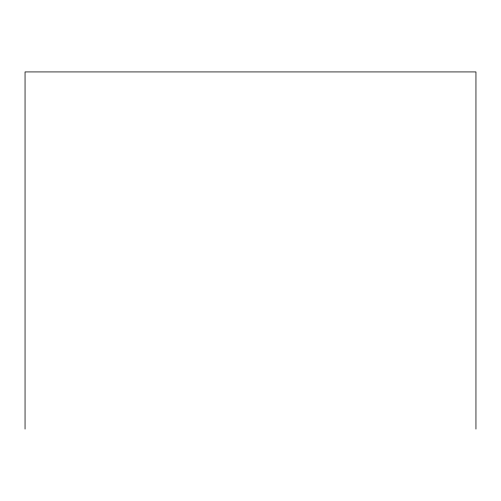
<?xml version="1.0" encoding="UTF-8"?>
<svg xmlns="http://www.w3.org/2000/svg" width="501" height="501" viewBox="0 0 501 501"><rect width="100%" height="100%" fill="white"/><g stroke="black" fill="none" stroke-linecap="round" stroke-linejoin="round"><path stroke-width="0.75" d="M475.95 429.075L475.95 71.925L25.05 71.925L25.05 429.075"/></g></svg>
